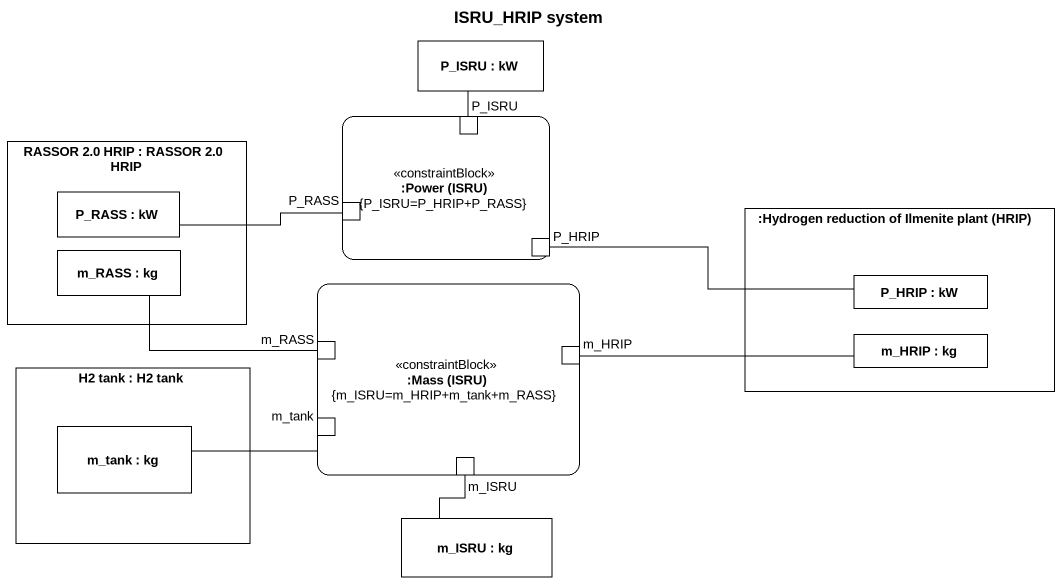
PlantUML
@startuml
title ISRU_HRIP system
rectangle "P_ISRU : kW" as P_ISRU
rectangle "RASSOR 2.0 HRIP : RASSOR 2.0 HRIP" as RASSOR_2_0_HRIP {
  rectangle "P_RASS : kW" as P_RASS
  rectangle "m_RASS : kg" as m_RASS
}
rectangle ":Power (ISRU)\n{P_ISRU=P_HRIP+P_RASS}" as Power_ISRU <<constraintBlock>> {
  port "P_ISRU" as P_ISRU_2
  port "P_RASS" as P_RASS_2
  port P_HRIP
}
rectangle ":Hydrogen reduction of Ilmenite plant (HRIP)" as Hydrogen_reduction_of {
  rectangle "P_HRIP : kW" as P_HRIP_2
  rectangle "m_HRIP : kg" as m_HRIP_2
}
rectangle ":Mass (ISRU)\n{m_ISRU=m_HRIP+m_tank+m_RASS}" as Mass_ISRU <<constraintBlock>> {
  port "m_RASS" as m_RASS_2
  port m_HRIP
  port "m_tank" as m_tank_2
  port m_ISRU
}
rectangle "H2 tank : H2 tank" as H2_tank {
  rectangle "m_tank : kg" as m_tank
}
rectangle "m_ISRU : kg" as m_ISRU_2
P_ISRU_2 -up- P_ISRU
P_RASS_2 -left- P_RASS
P_HRIP -right- P_HRIP_2
m_RASS_2 -left- m_RASS
m_HRIP -right- m_HRIP_2
m_tank_2 -left- m_tank
m_ISRU -- m_ISRU_2
@enduml
